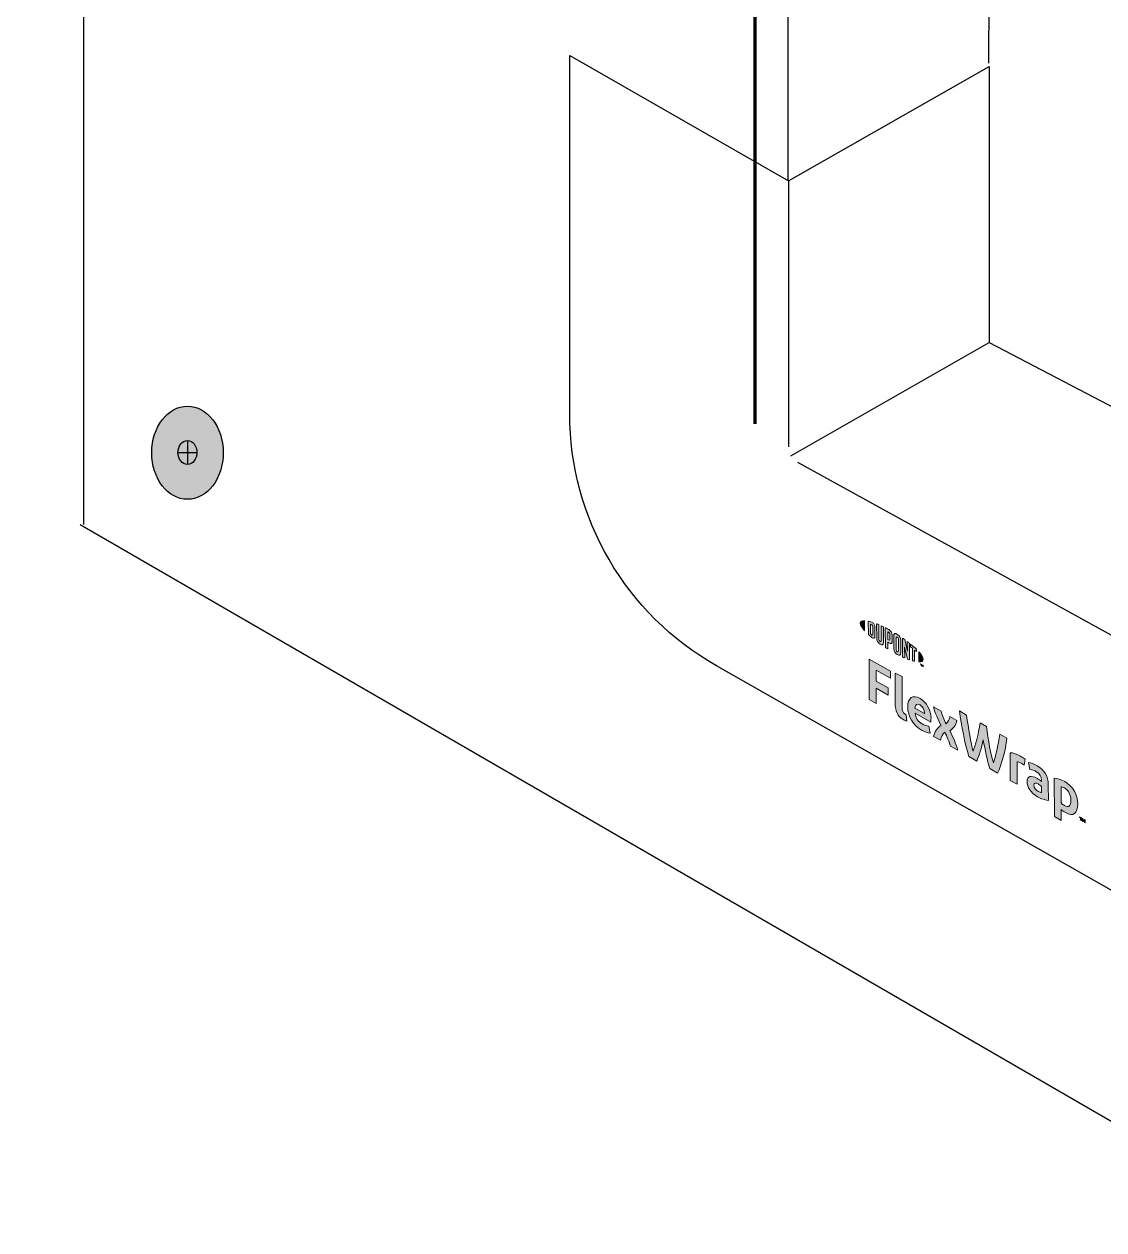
# Model space of a CAD drawing. Header units: inches. Extents: x -26 to 76, y -15 to 22.
# Drawn here: x 62.532 to 64.07, y -6.687 to -4.969 of the extents above; entities that cross this region are included whole.
import ezdxf

# ---------------------------------------------------------------- set-up
doc = ezdxf.new("R2010")
doc.units = ezdxf.units.IN
doc.header["$MEASUREMENT"] = 0
doc.layers.add('G-ANNO-TTLB', color=7, linetype='Continuous', lineweight=0)
doc.layers.add('TYVEK', color=7, linetype='Continuous', lineweight=0)

# ---------------------------------------------------------------- blocks, each defined once
blk = doc.blocks.new('Block_165')
at = {"layer": 'TYVEK', "color": 18, "lineweight": 25, "true_color": 0x000000}
for points in [[(62.6185, -5.0036)], [(63.9474, -5.7729)]]:
    blk.add_lwpolyline(points, dxfattribs=at)
blk = doc.blocks.new('Block_175')
at = {"layer": 'TYVEK', "true_color": 0x003b71, "transparency": 33554687}
h = blk.add_hatch(color=156, dxfattribs=at)
h.dxf.hatch_style = 2
edge = h.paths.add_edge_path()
edge.add_ellipse((62.7647, -5.58), major_axis=(0, 0.0664), ratio=0.766948, start_angle=0, end_angle=360)
at = {"layer": 'TYVEK', "color": 252, "lineweight": 25, "true_color": 0x838484}
for p, q in [((62.7647, -5.5625), (62.7647, -5.5968)), ((62.7512, -5.5796), (62.7782, -5.5796))]:
    blk.add_line(p, q, dxfattribs=at)
at = {"layer": 'TYVEK', "color": 18, "lineweight": 25, "true_color": 0x000000}
blk.add_ellipse((62.7647, -5.58), major_axis=(0, 0.0664), ratio=0.766948, dxfattribs=at)
at = {"layer": 'TYVEK', "color": 252, "lineweight": 25, "true_color": 0x838484}
blk.add_ellipse((62.7647, -5.5796), major_axis=(0, 0.0171), ratio=0.788846, dxfattribs=at)
blk = doc.blocks.new('Block_173')
at = {"layer": 'TYVEK'}
blk.add_blockref('Block_175', (0, 0), dxfattribs=at)
blk = doc.blocks.new('Block_181')
at = {"layer": 'TYVEK', "true_color": 0x000000, "transparency": 33554687}
h = blk.add_hatch(color=18, dxfattribs=at)
h.dxf.hatch_style = 2
edge = h.paths.add_edge_path()
edge.add_spline(control_points=[(63.7357, -5.9315), (63.7357, -5.9315), (63.7356, -5.874), (63.7356, -5.874), (63.7356, -5.874), (63.766, -5.8914), (63.766, -5.8914), (63.766, -5.8914), (63.766, -5.9014), (63.766, -5.9014), (63.766, -5.9014), (63.7458, -5.8899), (63.7458, -5.8899), (63.7458, -5.8899), (63.7459, -5.9055), (63.7459, -5.9055), (63.7459, -5.9055), (63.7628, -5.9152), (63.7628, -5.9152), (63.7628, -5.9152), (63.7628, -5.9252), (63.7628, -5.9252), (63.7628, -5.9252), (63.7459, -5.9155), (63.7459, -5.9155), (63.7459, -5.9155), (63.7459, -5.9374), (63.7459, -5.9374), (63.7459, -5.9374), (63.7357, -5.9315), (63.7357, -5.9315)], knot_values=[0, 0, 0, 0, 1, 1, 1, 2, 2, 2, 3, 3, 3, 4, 4, 4, 5, 5, 5, 6, 6, 6, 7, 7, 7, 8, 8, 8, 9, 9, 9, 10, 10, 10, 10], degree=3, periodic=0)
h = blk.add_hatch(color=18, dxfattribs=at)
h.dxf.hatch_style = 2
edge = h.paths.add_edge_path()
edge.add_spline(control_points=[(63.7826, -5.9432), (63.7826, -5.9477), (63.7836, -5.9506), (63.7865, -5.9522), (63.7872, -5.9527), (63.7879, -5.953), (63.7885, -5.9532), (63.7885, -5.9532), (63.7893, -5.9625), (63.7893, -5.9625), (63.7879, -5.9621), (63.7857, -5.9612), (63.7843, -5.9603), (63.7761, -5.9556), (63.7728, -5.9476), (63.7728, -5.9377), (63.7728, -5.9377), (63.7727, -5.8939), (63.7727, -5.8939), (63.7727, -5.8939), (63.7825, -5.8989), (63.7825, -5.8989), (63.7825, -5.8989), (63.7826, -5.9432), (63.7826, -5.9432)], knot_values=[0, 0, 0, 0, 1, 1, 1, 2, 2, 2, 3, 3, 3, 4, 4, 4, 5, 5, 5, 6, 6, 6, 7, 7, 7, 8, 8, 8, 8], degree=3, periodic=0)
h = blk.add_hatch(color=18, dxfattribs=at)
h.dxf.hatch_style = 2
edge = h.paths.add_edge_path()
edge.add_spline(control_points=[(63.8008, -5.9439), (63.8008, -5.9439), (63.8143, -5.9517), (63.8143, -5.9517), (63.8143, -5.9517), (63.8143, -5.9507), (63.8143, -5.9507), (63.8143, -5.9461), (63.8122, -5.9415), (63.8083, -5.9393), (63.8041, -5.9369), (63.8014, -5.9387), (63.8008, -5.9439)], knot_values=[0, 0, 0, 0, 1, 1, 1, 2, 2, 2, 3, 3, 3, 4, 4, 4, 4], degree=3, periodic=0)
edge = h.paths.add_edge_path()
edge.add_spline(control_points=[(63.8225, -5.9795), (63.8193, -5.9793), (63.8147, -5.9778), (63.81, -5.9751), (63.7985, -5.9685), (63.7907, -5.9556), (63.7906, -5.942), (63.7906, -5.9289), (63.7978, -5.9242), (63.8082, -5.9302), (63.8176, -5.9356), (63.8237, -5.9467), (63.8238, -5.9577), (63.8238, -5.9602), (63.8236, -5.9623), (63.8235, -5.9638), (63.8235, -5.9638), (63.801, -5.9509), (63.801, -5.9509), (63.8019, -5.958), (63.8053, -5.9629), (63.811, -5.9662), (63.8145, -5.9682), (63.8178, -5.9692), (63.8209, -5.9695), (63.8209, -5.9695), (63.8225, -5.9795), (63.8225, -5.9795)], knot_values=[0, 0, 0, 0, 1, 1, 1, 2, 2, 2, 3, 3, 3, 4, 4, 4, 5, 5, 5, 6, 6, 6, 7, 7, 7, 8, 8, 8, 9, 9, 9, 9], degree=3, periodic=0)
h = blk.add_hatch(color=18, dxfattribs=at)
h.dxf.hatch_style = 2
edge = h.paths.add_edge_path()
edge.add_spline(control_points=[(63.8383, -5.9684), (63.8335, -5.9596), (63.8297, -5.9517), (63.8275, -5.9422), (63.8275, -5.9422), (63.8381, -5.9483), (63.8381, -5.9483), (63.839, -5.9526), (63.8422, -5.96), (63.8453, -5.9664), (63.848, -5.9634), (63.8502, -5.9599), (63.8507, -5.9556), (63.8507, -5.9556), (63.8607, -5.9613), (63.8607, -5.9613), (63.8589, -5.9688), (63.8557, -5.973), (63.8504, -5.9762), (63.8556, -5.9858), (63.8591, -5.9936), (63.862, -6.004), (63.862, -6.004), (63.8514, -5.9979), (63.8514, -5.9979), (63.8499, -5.9924), (63.8463, -5.9842), (63.8433, -5.978), (63.8406, -5.981), (63.838, -5.9844), (63.8371, -5.9897), (63.8371, -5.9897), (63.8275, -5.9842), (63.8275, -5.9842), (63.8293, -5.9767), (63.8326, -5.972), (63.8383, -5.9684)], knot_values=[0, 0, 0, 0, 1, 1, 1, 2, 2, 2, 3, 3, 3, 4, 4, 4, 5, 5, 5, 6, 6, 6, 7, 7, 7, 8, 8, 8, 9, 9, 9, 10, 10, 10, 11, 11, 11, 12, 12, 12, 12], degree=3, periodic=0)
h = blk.add_hatch(color=18, dxfattribs=at)
h.dxf.hatch_style = 2
edge = h.paths.add_edge_path()
edge.add_spline(control_points=[(63.9216, -5.9808), (63.9216, -5.9808), (63.932, -5.9868), (63.932, -5.9868), (63.9294, -6.0044), (63.9247, -6.0243), (63.9187, -6.0365), (63.9187, -6.0365), (63.9075, -6.0301), (63.9075, -6.0301), (63.904, -6.0179), (63.9009, -6.004), (63.8982, -5.989), (63.8955, -6.0009), (63.8925, -6.0112), (63.8889, -6.0194), (63.8889, -6.0194), (63.8777, -6.013), (63.8777, -6.013), (63.872, -5.994), (63.8669, -5.9685), (63.8642, -5.9478), (63.8642, -5.9478), (63.8745, -5.9538), (63.8745, -5.9538), (63.8768, -5.9724), (63.8808, -5.9941), (63.8838, -6.0054), (63.8868, -5.9976), (63.8915, -5.9814), (63.8936, -5.9647), (63.8936, -5.9647), (63.9027, -5.9699), (63.9027, -5.9699), (63.9049, -5.9891), (63.9095, -6.0106), (63.9127, -6.022), (63.9155, -6.014), (63.9195, -5.9969), (63.9216, -5.9808)], knot_values=[0, 0, 0, 0, 1, 1, 1, 2, 2, 2, 3, 3, 3, 4, 4, 4, 5, 5, 5, 6, 6, 6, 7, 7, 7, 8, 8, 8, 9, 9, 9, 10, 10, 10, 11, 11, 11, 12, 12, 12, 13, 13, 13, 13], degree=3, periodic=0)
h = blk.add_hatch(color=18, dxfattribs=at)
h.dxf.hatch_style = 2
edge = h.paths.add_edge_path()
edge.add_spline(control_points=[(63.9514, -6.0124), (63.954, -6.0139), (63.9564, -6.0156), (63.9578, -6.0168), (63.9578, -6.0168), (63.9564, -6.0253), (63.9564, -6.0253), (63.9552, -6.0241), (63.9537, -6.0231), (63.9522, -6.0222), (63.9496, -6.0207), (63.9478, -6.0203), (63.9463, -6.0202), (63.9463, -6.0202), (63.9464, -6.0524), (63.9464, -6.0524), (63.9464, -6.0524), (63.9365, -6.0468), (63.9365, -6.0468), (63.9365, -6.0468), (63.9364, -6.0074), (63.9364, -6.0074), (63.9403, -6.0074), (63.9463, -6.0094), (63.9514, -6.0124)], knot_values=[0, 0, 0, 0, 1, 1, 1, 2, 2, 2, 3, 3, 3, 4, 4, 4, 5, 5, 5, 6, 6, 6, 7, 7, 7, 8, 8, 8, 8], degree=3, periodic=0)
h = blk.add_hatch(color=18, dxfattribs=at)
h.dxf.hatch_style = 2
edge = h.paths.add_edge_path()
edge.add_spline(control_points=[(63.9813, -6.0642), (63.9813, -6.0642), (63.9813, -6.0554), (63.9813, -6.0554), (63.9797, -6.0541), (63.978, -6.0528), (63.9762, -6.0519), (63.973, -6.05), (63.9704, -6.05), (63.9704, -6.0538), (63.9704, -6.0573), (63.9726, -6.0603), (63.9763, -6.0625), (63.9785, -6.0637), (63.9803, -6.0643), (63.9813, -6.0642)], knot_values=[0, 0, 0, 0, 1, 1, 1, 2, 2, 2, 3, 3, 3, 4, 4, 4, 5, 5, 5, 5], degree=3, periodic=0)
edge = h.paths.add_edge_path()
edge.add_spline(control_points=[(63.9754, -6.0701), (63.9656, -6.0645), (63.9607, -6.0561), (63.9607, -6.0487), (63.9606, -6.0406), (63.9664, -6.0391), (63.9749, -6.044), (63.9769, -6.0451), (63.9795, -6.0469), (63.9813, -6.0483), (63.9813, -6.0483), (63.9813, -6.0463), (63.9813, -6.0463), (63.9813, -6.0413), (63.9788, -6.0375), (63.974, -6.0347), (63.9709, -6.0329), (63.9675, -6.0316), (63.9646, -6.0313), (63.9646, -6.0313), (63.9628, -6.0214), (63.9628, -6.0214), (63.9659, -6.0217), (63.9708, -6.0235), (63.9751, -6.026), (63.9856, -6.032), (63.9908, -6.0414), (63.9908, -6.0525), (63.9908, -6.0525), (63.9909, -6.0754), (63.9909, -6.0754), (63.988, -6.0754), (63.9825, -6.0741), (63.9754, -6.0701)], knot_values=[0, 0, 0, 0, 1, 1, 1, 2, 2, 2, 3, 3, 3, 4, 4, 4, 5, 5, 5, 6, 6, 6, 7, 7, 7, 8, 8, 8, 9, 9, 9, 10, 10, 10, 11, 11, 11, 11], degree=3, periodic=0)
h = blk.add_hatch(color=18, dxfattribs=at)
h.dxf.hatch_style = 2
edge = h.paths.add_edge_path()
edge.add_spline(control_points=[(64.0138, -6.0827), (64.02, -6.0863), (64.0229, -6.0836), (64.0229, -6.0751), (64.0229, -6.0677), (64.0202, -6.0612), (64.0137, -6.0575), (64.0119, -6.0565), (64.0106, -6.0562), (64.0091, -6.056), (64.0091, -6.056), (64.0092, -6.079), (64.0092, -6.079), (64.0105, -6.0804), (64.0117, -6.0816), (64.0138, -6.0827)], knot_values=[0, 0, 0, 0, 1, 1, 1, 2, 2, 2, 3, 3, 3, 4, 4, 4, 5, 5, 5, 5], degree=3, periodic=0)
edge = h.paths.add_edge_path()
edge.add_spline(control_points=[(64.0152, -6.0928), (64.0127, -6.0913), (64.011, -6.09), (64.0092, -6.0883), (64.0092, -6.0883), (64.0092, -6.1039), (64.0092, -6.1039), (64.0092, -6.1039), (63.9995, -6.0983), (63.9995, -6.0983), (63.9995, -6.0983), (63.9994, -6.0435), (63.9994, -6.0435), (64.0034, -6.0437), (64.0091, -6.0455), (64.0142, -6.0484), (64.0259, -6.0551), (64.0329, -6.0674), (64.0329, -6.0805), (64.0329, -6.094), (64.0263, -6.0991), (64.0152, -6.0928)], knot_values=[0, 0, 0, 0, 1, 1, 1, 2, 2, 2, 3, 3, 3, 4, 4, 4, 5, 5, 5, 6, 6, 6, 7, 7, 7, 7], degree=3, periodic=0)
h = blk.add_hatch(color=18, dxfattribs=at)
h.dxf.hatch_style = 2
edge = h.paths.add_edge_path()
edge.add_spline(control_points=[(64.0399, -6.1012), (64.0403, -6.1024), (64.0407, -6.1033), (64.0411, -6.1043), (64.0415, -6.1038), (64.0418, -6.1032), (64.0421, -6.1024), (64.0421, -6.1024), (64.0432, -6.103), (64.0432, -6.103), (64.0432, -6.103), (64.0432, -6.1073), (64.0432, -6.1073), (64.0432, -6.1073), (64.0423, -6.1067), (64.0423, -6.1067), (64.0423, -6.1067), (64.0423, -6.1048), (64.0423, -6.1048), (64.0423, -6.1048), (64.0423, -6.1042), (64.0423, -6.1042), (64.042, -6.1046), (64.0417, -6.1051), (64.0414, -6.1055), (64.0414, -6.1055), (64.0407, -6.1051), (64.0407, -6.1051), (64.0404, -6.1044), (64.0401, -6.1035), (64.0398, -6.1026), (64.0398, -6.1026), (64.0398, -6.1034), (64.0398, -6.1034), (64.0398, -6.1034), (64.0398, -6.1053), (64.0398, -6.1053), (64.0398, -6.1053), (64.0389, -6.1048), (64.0389, -6.1048), (64.0389, -6.1048), (64.0389, -6.1006), (64.0389, -6.1006), (64.0389, -6.1006), (64.0399, -6.1012), (64.0399, -6.1012)], knot_values=[0, 0, 0, 0, 1, 1, 1, 2, 2, 2, 3, 3, 3, 4, 4, 4, 5, 5, 5, 6, 6, 6, 7, 7, 7, 8, 8, 8, 9, 9, 9, 10, 10, 10, 11, 11, 11, 12, 12, 12, 13, 13, 13, 14, 14, 14, 15, 15, 15, 15], degree=3, periodic=0)
edge = h.paths.add_edge_path()
edge.add_spline(control_points=[(64.0365, -6.1001), (64.0365, -6.1001), (64.0355, -6.0996), (64.0355, -6.0996), (64.0355, -6.0996), (64.0355, -6.0986), (64.0355, -6.0986), (64.0355, -6.0986), (64.0385, -6.1003), (64.0385, -6.1003), (64.0385, -6.1003), (64.0385, -6.1013), (64.0385, -6.1013), (64.0385, -6.1013), (64.0375, -6.1007), (64.0375, -6.1007), (64.0375, -6.1007), (64.0375, -6.104), (64.0375, -6.104), (64.0375, -6.104), (64.0365, -6.1034), (64.0365, -6.1034), (64.0365, -6.1034), (64.0365, -6.1001), (64.0365, -6.1001)], knot_values=[0, 0, 0, 0, 1, 1, 1, 2, 2, 2, 3, 3, 3, 4, 4, 4, 5, 5, 5, 6, 6, 6, 7, 7, 7, 8, 8, 8, 8], degree=3, periodic=0)
at = {"layer": 'TYVEK'}
for points, knots in [([(63.7357, -5.9315), (63.7357, -5.9315), (63.7356, -5.874), (63.7356, -5.874), (63.7356, -5.874), (63.766, -5.8914), (63.766, -5.8914), (63.766, -5.8914), (63.766, -5.9014), (63.766, -5.9014), (63.766, -5.9014), (63.7458, -5.8899), (63.7458, -5.8899), (63.7458, -5.8899), (63.7459, -5.9055), (63.7459, -5.9055), (63.7459, -5.9055), (63.7628, -5.9152), (63.7628, -5.9152), (63.7628, -5.9152), (63.7628, -5.9252), (63.7628, -5.9252), (63.7628, -5.9252), (63.7459, -5.9155), (63.7459, -5.9155), (63.7459, -5.9155), (63.7459, -5.9374), (63.7459, -5.9374), (63.7459, -5.9374), (63.7357, -5.9315), (63.7357, -5.9315)], [0, 0, 0, 0, 1, 1, 1, 2, 2, 2, 3, 3, 3, 4, 4, 4, 5, 5, 5, 6, 6, 6, 7, 7, 7, 8, 8, 8, 9, 9, 9, 10, 10, 10, 10]), ([(63.7826, -5.9432), (63.7826, -5.9477), (63.7836, -5.9506), (63.7865, -5.9522), (63.7872, -5.9527), (63.7879, -5.953), (63.7885, -5.9532), (63.7885, -5.9532), (63.7893, -5.9625), (63.7893, -5.9625), (63.7879, -5.9621), (63.7857, -5.9612), (63.7843, -5.9603), (63.7761, -5.9556), (63.7728, -5.9476), (63.7728, -5.9377), (63.7728, -5.9377), (63.7727, -5.8939), (63.7727, -5.8939), (63.7727, -5.8939), (63.7825, -5.8989), (63.7825, -5.8989), (63.7825, -5.8989), (63.7826, -5.9432), (63.7826, -5.9432)], [0, 0, 0, 0, 1, 1, 1, 2, 2, 2, 3, 3, 3, 4, 4, 4, 5, 5, 5, 6, 6, 6, 7, 7, 7, 8, 8, 8, 8]), ([(63.8225, -5.9795), (63.8193, -5.9793), (63.8147, -5.9778), (63.81, -5.9751), (63.7985, -5.9685), (63.7907, -5.9556), (63.7906, -5.942), (63.7906, -5.9289), (63.7978, -5.9242), (63.8082, -5.9302), (63.8176, -5.9356), (63.8237, -5.9467), (63.8238, -5.9577), (63.8238, -5.9602), (63.8236, -5.9623), (63.8235, -5.9638), (63.8235, -5.9638), (63.801, -5.9509), (63.801, -5.9509), (63.8019, -5.958), (63.8053, -5.9629), (63.811, -5.9662), (63.8145, -5.9682), (63.8178, -5.9692), (63.8209, -5.9695), (63.8209, -5.9695), (63.8225, -5.9795), (63.8225, -5.9795)], [0, 0, 0, 0, 1, 1, 1, 2, 2, 2, 3, 3, 3, 4, 4, 4, 5, 5, 5, 6, 6, 6, 7, 7, 7, 8, 8, 8, 9, 9, 9, 9]), ([(63.8008, -5.9439), (63.8008, -5.9439), (63.8143, -5.9517), (63.8143, -5.9517), (63.8143, -5.9517), (63.8143, -5.9507), (63.8143, -5.9507), (63.8143, -5.9461), (63.8122, -5.9415), (63.8083, -5.9393), (63.8041, -5.9369), (63.8014, -5.9387), (63.8008, -5.9439)], [0, 0, 0, 0, 1, 1, 1, 2, 2, 2, 3, 3, 3, 4, 4, 4, 4]), ([(63.8383, -5.9684), (63.8335, -5.9596), (63.8297, -5.9517), (63.8275, -5.9422), (63.8275, -5.9422), (63.8381, -5.9483), (63.8381, -5.9483), (63.839, -5.9526), (63.8422, -5.96), (63.8453, -5.9664), (63.848, -5.9634), (63.8502, -5.9599), (63.8507, -5.9556), (63.8507, -5.9556), (63.8607, -5.9613), (63.8607, -5.9613), (63.8589, -5.9688), (63.8557, -5.973), (63.8504, -5.9762), (63.8556, -5.9858), (63.8591, -5.9936), (63.862, -6.004), (63.862, -6.004), (63.8514, -5.9979), (63.8514, -5.9979), (63.8499, -5.9924), (63.8463, -5.9842), (63.8433, -5.978), (63.8406, -5.981), (63.838, -5.9844), (63.8371, -5.9897), (63.8371, -5.9897), (63.8275, -5.9842), (63.8275, -5.9842), (63.8293, -5.9767), (63.8326, -5.972), (63.8383, -5.9684)], [0, 0, 0, 0, 1, 1, 1, 2, 2, 2, 3, 3, 3, 4, 4, 4, 5, 5, 5, 6, 6, 6, 7, 7, 7, 8, 8, 8, 9, 9, 9, 10, 10, 10, 11, 11, 11, 12, 12, 12, 12]), ([(63.9216, -5.9808), (63.9216, -5.9808), (63.932, -5.9868), (63.932, -5.9868), (63.9294, -6.0044), (63.9247, -6.0243), (63.9187, -6.0365), (63.9187, -6.0365), (63.9075, -6.0301), (63.9075, -6.0301), (63.904, -6.0179), (63.9009, -6.004), (63.8982, -5.989), (63.8955, -6.0009), (63.8925, -6.0112), (63.8889, -6.0194), (63.8889, -6.0194), (63.8777, -6.013), (63.8777, -6.013), (63.872, -5.994), (63.8669, -5.9685), (63.8642, -5.9478), (63.8642, -5.9478), (63.8745, -5.9538), (63.8745, -5.9538), (63.8768, -5.9724), (63.8808, -5.9941), (63.8838, -6.0054), (63.8868, -5.9976), (63.8915, -5.9814), (63.8936, -5.9647), (63.8936, -5.9647), (63.9027, -5.9699), (63.9027, -5.9699), (63.9049, -5.9891), (63.9095, -6.0106), (63.9127, -6.022), (63.9155, -6.014), (63.9195, -5.9969), (63.9216, -5.9808)], [0, 0, 0, 0, 1, 1, 1, 2, 2, 2, 3, 3, 3, 4, 4, 4, 5, 5, 5, 6, 6, 6, 7, 7, 7, 8, 8, 8, 9, 9, 9, 10, 10, 10, 11, 11, 11, 12, 12, 12, 13, 13, 13, 13]), ([(63.9514, -6.0124), (63.954, -6.0139), (63.9564, -6.0156), (63.9578, -6.0168), (63.9578, -6.0168), (63.9564, -6.0253), (63.9564, -6.0253), (63.9552, -6.0241), (63.9537, -6.0231), (63.9522, -6.0222), (63.9496, -6.0207), (63.9478, -6.0203), (63.9463, -6.0202), (63.9463, -6.0202), (63.9464, -6.0524), (63.9464, -6.0524), (63.9464, -6.0524), (63.9365, -6.0468), (63.9365, -6.0468), (63.9365, -6.0468), (63.9364, -6.0074), (63.9364, -6.0074), (63.9403, -6.0074), (63.9463, -6.0094), (63.9514, -6.0124)], [0, 0, 0, 0, 1, 1, 1, 2, 2, 2, 3, 3, 3, 4, 4, 4, 5, 5, 5, 6, 6, 6, 7, 7, 7, 8, 8, 8, 8]), ([(63.9754, -6.0701), (63.9656, -6.0645), (63.9607, -6.0561), (63.9607, -6.0487), (63.9606, -6.0406), (63.9664, -6.0391), (63.9749, -6.044), (63.9769, -6.0451), (63.9795, -6.0469), (63.9813, -6.0483), (63.9813, -6.0483), (63.9813, -6.0463), (63.9813, -6.0463), (63.9813, -6.0413), (63.9788, -6.0375), (63.974, -6.0347), (63.9709, -6.0329), (63.9675, -6.0316), (63.9646, -6.0313), (63.9646, -6.0313), (63.9628, -6.0214), (63.9628, -6.0214), (63.9659, -6.0217), (63.9708, -6.0235), (63.9751, -6.026), (63.9856, -6.032), (63.9908, -6.0414), (63.9908, -6.0525), (63.9908, -6.0525), (63.9909, -6.0754), (63.9909, -6.0754), (63.988, -6.0754), (63.9825, -6.0741), (63.9754, -6.0701)], [0, 0, 0, 0, 1, 1, 1, 2, 2, 2, 3, 3, 3, 4, 4, 4, 5, 5, 5, 6, 6, 6, 7, 7, 7, 8, 8, 8, 9, 9, 9, 10, 10, 10, 11, 11, 11, 11]), ([(64.0152, -6.0928), (64.0127, -6.0913), (64.011, -6.09), (64.0092, -6.0883), (64.0092, -6.0883), (64.0092, -6.1039), (64.0092, -6.1039), (64.0092, -6.1039), (63.9995, -6.0983), (63.9995, -6.0983), (63.9995, -6.0983), (63.9994, -6.0435), (63.9994, -6.0435), (64.0034, -6.0437), (64.0091, -6.0455), (64.0142, -6.0484), (64.0259, -6.0551), (64.0329, -6.0674), (64.0329, -6.0805), (64.0329, -6.094), (64.0263, -6.0991), (64.0152, -6.0928)], [0, 0, 0, 0, 1, 1, 1, 2, 2, 2, 3, 3, 3, 4, 4, 4, 5, 5, 5, 6, 6, 6, 7, 7, 7, 7]), ([(63.9813, -6.0642), (63.9813, -6.0642), (63.9813, -6.0554), (63.9813, -6.0554), (63.9797, -6.0541), (63.978, -6.0528), (63.9762, -6.0519), (63.973, -6.05), (63.9704, -6.05), (63.9704, -6.0538), (63.9704, -6.0573), (63.9726, -6.0603), (63.9763, -6.0625), (63.9785, -6.0637), (63.9803, -6.0643), (63.9813, -6.0642)], [0, 0, 0, 0, 1, 1, 1, 2, 2, 2, 3, 3, 3, 4, 4, 4, 5, 5, 5, 5]), ([(64.0138, -6.0827), (64.02, -6.0863), (64.0229, -6.0836), (64.0229, -6.0751), (64.0229, -6.0677), (64.0202, -6.0612), (64.0137, -6.0575), (64.0119, -6.0565), (64.0106, -6.0562), (64.0091, -6.056), (64.0091, -6.056), (64.0092, -6.079), (64.0092, -6.079), (64.0105, -6.0804), (64.0117, -6.0816), (64.0138, -6.0827)], [0, 0, 0, 0, 1, 1, 1, 2, 2, 2, 3, 3, 3, 4, 4, 4, 5, 5, 5, 5]), ([(64.0365, -6.1001), (64.0365, -6.1001), (64.0355, -6.0996), (64.0355, -6.0996), (64.0355, -6.0996), (64.0355, -6.0986), (64.0355, -6.0986), (64.0355, -6.0986), (64.0385, -6.1003), (64.0385, -6.1003), (64.0385, -6.1003), (64.0385, -6.1013), (64.0385, -6.1013), (64.0385, -6.1013), (64.0375, -6.1007), (64.0375, -6.1007), (64.0375, -6.1007), (64.0375, -6.104), (64.0375, -6.104), (64.0375, -6.104), (64.0365, -6.1034), (64.0365, -6.1034), (64.0365, -6.1034), (64.0365, -6.1001), (64.0365, -6.1001)], [0, 0, 0, 0, 1, 1, 1, 2, 2, 2, 3, 3, 3, 4, 4, 4, 5, 5, 5, 6, 6, 6, 7, 7, 7, 8, 8, 8, 8]), ([(64.0399, -6.1012), (64.0403, -6.1024), (64.0407, -6.1033), (64.0411, -6.1043), (64.0415, -6.1038), (64.0418, -6.1032), (64.0421, -6.1024), (64.0421, -6.1024), (64.0432, -6.103), (64.0432, -6.103), (64.0432, -6.103), (64.0432, -6.1073), (64.0432, -6.1073), (64.0432, -6.1073), (64.0423, -6.1067), (64.0423, -6.1067), (64.0423, -6.1067), (64.0423, -6.1048), (64.0423, -6.1048), (64.0423, -6.1048), (64.0423, -6.1042), (64.0423, -6.1042), (64.042, -6.1046), (64.0417, -6.1051), (64.0414, -6.1055), (64.0414, -6.1055), (64.0407, -6.1051), (64.0407, -6.1051), (64.0404, -6.1044), (64.0401, -6.1035), (64.0398, -6.1026), (64.0398, -6.1026), (64.0398, -6.1034), (64.0398, -6.1034), (64.0398, -6.1034), (64.0398, -6.1053), (64.0398, -6.1053), (64.0398, -6.1053), (64.0389, -6.1048), (64.0389, -6.1048), (64.0389, -6.1048), (64.0389, -6.1006), (64.0389, -6.1006), (64.0389, -6.1006), (64.0399, -6.1012), (64.0399, -6.1012)], [0, 0, 0, 0, 1, 1, 1, 2, 2, 2, 3, 3, 3, 4, 4, 4, 5, 5, 5, 6, 6, 6, 7, 7, 7, 8, 8, 8, 9, 9, 9, 10, 10, 10, 11, 11, 11, 12, 12, 12, 13, 13, 13, 14, 14, 14, 15, 15, 15, 15])]:
    blk.add_open_spline(points, degree=3, knots=knots, dxfattribs=at)
blk = doc.blocks.new('Block_182')
at = {"layer": 'TYVEK', "true_color": 0x000000, "transparency": 33554687}
h = blk.add_hatch(color=18, dxfattribs=at)
h.dxf.hatch_style = 2
edge = h.paths.add_edge_path()
edge.add_spline(control_points=[(63.7231, -5.8229), (63.7231, -5.8255), (63.7253, -5.8293), (63.7292, -5.8337), (63.7292, -5.8337), (63.7292, -5.8192), (63.7292, -5.8192), (63.7253, -5.8191), (63.7231, -5.8203), (63.7231, -5.8229)], knot_values=[0, 0, 0, 0, 1, 1, 1, 2, 2, 2, 3, 3, 3, 3], degree=3, periodic=0)
h = blk.add_hatch(color=18, dxfattribs=at)
h.dxf.hatch_style = 2
edge = h.paths.add_edge_path()
edge.add_spline(control_points=[(63.7409, -5.839), (63.7409, -5.8401), (63.7403, -5.8402), (63.7396, -5.8398), (63.7391, -5.8395), (63.7382, -5.8387), (63.7376, -5.8381), (63.7376, -5.8381), (63.7375, -5.8243), (63.7375, -5.8243), (63.7382, -5.8245), (63.739, -5.8248), (63.7396, -5.8251), (63.7403, -5.8255), (63.7408, -5.8262), (63.7408, -5.8273), (63.7408, -5.8273), (63.7409, -5.839), (63.7409, -5.839)], knot_values=[0, 0, 0, 0, 1, 1, 1, 2, 2, 2, 3, 3, 3, 4, 4, 4, 5, 5, 5, 6, 6, 6, 6], degree=3, periodic=0)
edge = h.paths.add_edge_path()
edge.add_spline(control_points=[(63.74, -5.8217), (63.7389, -5.8211), (63.7374, -5.8206), (63.7345, -5.82), (63.7345, -5.82), (63.7346, -5.8391), (63.7346, -5.8391), (63.7371, -5.8414), (63.739, -5.843), (63.7401, -5.8436), (63.7426, -5.8451), (63.744, -5.8441), (63.744, -5.8413), (63.744, -5.8413), (63.7439, -5.8286), (63.7439, -5.8286), (63.7439, -5.8257), (63.7425, -5.8232), (63.74, -5.8217)], knot_values=[0, 0, 0, 0, 1, 1, 1, 2, 2, 2, 3, 3, 3, 4, 4, 4, 5, 5, 5, 6, 6, 6, 6], degree=3, periodic=0)
h = blk.add_hatch(color=18, dxfattribs=at)
h.dxf.hatch_style = 2
edge = h.paths.add_edge_path()
edge.add_spline(control_points=[(63.7527, -5.848), (63.7527, -5.8491), (63.7524, -5.8497), (63.7512, -5.8488), (63.75, -5.848), (63.7497, -5.8472), (63.7497, -5.8459), (63.7497, -5.8459), (63.7496, -5.8251), (63.7496, -5.8251), (63.7488, -5.8247), (63.7471, -5.824), (63.7463, -5.8237), (63.7463, -5.8237), (63.7464, -5.8447), (63.7464, -5.8447), (63.7464, -5.8481), (63.7478, -5.8502), (63.7512, -5.8526), (63.7542, -5.8548), (63.7561, -5.8541), (63.7561, -5.8503), (63.7561, -5.8503), (63.756, -5.8281), (63.756, -5.8281), (63.7554, -5.8277), (63.7533, -5.8267), (63.7526, -5.8264), (63.7526, -5.8264), (63.7527, -5.848), (63.7527, -5.848)], knot_values=[0, 0, 0, 0, 1, 1, 1, 2, 2, 2, 3, 3, 3, 4, 4, 4, 5, 5, 5, 6, 6, 6, 7, 7, 7, 8, 8, 8, 9, 9, 9, 10, 10, 10, 10], degree=3, periodic=0)
h = blk.add_hatch(color=18, dxfattribs=at)
h.dxf.hatch_style = 2
edge = h.paths.add_edge_path()
edge.add_spline(control_points=[(63.7651, -5.846), (63.7651, -5.8472), (63.7647, -5.8476), (63.7634, -5.8468), (63.7634, -5.8468), (63.7622, -5.8462), (63.7622, -5.8462), (63.7622, -5.8462), (63.7621, -5.8351), (63.7621, -5.8351), (63.7627, -5.8354), (63.763, -5.8355), (63.7633, -5.8357), (63.7648, -5.8366), (63.7651, -5.8374), (63.7651, -5.8386), (63.7651, -5.8386), (63.7651, -5.846), (63.7651, -5.846)], knot_values=[0, 0, 0, 0, 1, 1, 1, 2, 2, 2, 3, 3, 3, 4, 4, 4, 5, 5, 5, 6, 6, 6, 6], degree=3, periodic=0)
edge = h.paths.add_edge_path()
edge.add_spline(control_points=[(63.7635, -5.8319), (63.7629, -5.8316), (63.7607, -5.8304), (63.7587, -5.8294), (63.7587, -5.8294), (63.7588, -5.8574), (63.7588, -5.8574), (63.7595, -5.8579), (63.7612, -5.859), (63.7622, -5.8596), (63.7622, -5.8596), (63.7622, -5.8501), (63.7622, -5.8501), (63.7622, -5.8501), (63.7635, -5.8508), (63.7635, -5.8508), (63.7671, -5.8529), (63.7686, -5.8519), (63.7686, -5.8483), (63.7686, -5.8483), (63.7685, -5.84), (63.7685, -5.84), (63.7685, -5.8366), (63.7669, -5.8339), (63.7635, -5.8319)], knot_values=[0, 0, 0, 0, 1, 1, 1, 2, 2, 2, 3, 3, 3, 4, 4, 4, 5, 5, 5, 6, 6, 6, 7, 7, 7, 8, 8, 8, 8], degree=3, periodic=0)
h = blk.add_hatch(color=18, dxfattribs=at)
h.dxf.hatch_style = 2
edge = h.paths.add_edge_path()
edge.add_spline(control_points=[(63.7773, -5.8628), (63.7773, -5.8639), (63.777, -5.8643), (63.7758, -5.8637), (63.7746, -5.863), (63.7742, -5.8622), (63.7742, -5.861), (63.7742, -5.861), (63.7742, -5.8436), (63.7742, -5.8436), (63.7742, -5.8424), (63.7745, -5.842), (63.7758, -5.8427), (63.777, -5.8435), (63.7773, -5.8442), (63.7773, -5.8453), (63.7773, -5.8453), (63.7773, -5.8628), (63.7773, -5.8628)], knot_values=[0, 0, 0, 0, 1, 1, 1, 2, 2, 2, 3, 3, 3, 4, 4, 4, 5, 5, 5, 6, 6, 6, 6], degree=3, periodic=0)
edge = h.paths.add_edge_path()
edge.add_spline(control_points=[(63.7757, -5.8388), (63.7726, -5.8368), (63.7707, -5.8373), (63.7707, -5.841), (63.7707, -5.841), (63.7708, -5.8594), (63.7708, -5.8594), (63.7708, -5.8633), (63.7725, -5.8659), (63.7758, -5.8676), (63.7791, -5.8693), (63.7808, -5.8689), (63.7808, -5.8647), (63.7808, -5.8647), (63.7807, -5.8472), (63.7807, -5.8472), (63.7807, -5.8433), (63.7792, -5.841), (63.7757, -5.8388)], knot_values=[0, 0, 0, 0, 1, 1, 1, 2, 2, 2, 3, 3, 3, 4, 4, 4, 5, 5, 5, 6, 6, 6, 6], degree=3, periodic=0)
h = blk.add_hatch(color=18, dxfattribs=at)
h.dxf.hatch_style = 2
edge = h.paths.add_edge_path()
edge.add_spline(control_points=[(63.7902, -5.8627), (63.7902, -5.8627), (63.7864, -5.8463), (63.7864, -5.8463), (63.7854, -5.8455), (63.7841, -5.8447), (63.7832, -5.844), (63.7832, -5.844), (63.7832, -5.8709), (63.7832, -5.8709), (63.7839, -5.8712), (63.7856, -5.872), (63.7865, -5.8724), (63.7865, -5.8724), (63.7862, -5.8564), (63.7862, -5.8564), (63.7862, -5.8564), (63.7903, -5.8739), (63.7903, -5.8739), (63.7911, -5.8742), (63.7924, -5.8747), (63.7932, -5.875), (63.7932, -5.875), (63.7931, -5.8514), (63.7931, -5.8514), (63.7923, -5.8507), (63.7907, -5.8495), (63.79, -5.8489), (63.79, -5.8489), (63.7902, -5.8627), (63.7902, -5.8627)], knot_values=[0, 0, 0, 0, 1, 1, 1, 2, 2, 2, 3, 3, 3, 4, 4, 4, 5, 5, 5, 6, 6, 6, 7, 7, 7, 8, 8, 8, 9, 9, 9, 10, 10, 10, 10], degree=3, periodic=0)
h = blk.add_hatch(color=18, dxfattribs=at)
h.dxf.hatch_style = 2
edge = h.paths.add_edge_path()
edge.add_spline(control_points=[(63.7948, -5.8565), (63.7957, -5.8571), (63.7965, -5.8578), (63.7973, -5.8585), (63.7973, -5.8585), (63.7974, -5.8764), (63.7974, -5.8764), (63.7981, -5.8766), (63.7995, -5.877), (63.8004, -5.8772), (63.8004, -5.8772), (63.8004, -5.8611), (63.8004, -5.8611), (63.8013, -5.8618), (63.8021, -5.8626), (63.8029, -5.8633), (63.8029, -5.8633), (63.8029, -5.8598), (63.8029, -5.8598), (63.8004, -5.8575), (63.7979, -5.8552), (63.7948, -5.8527), (63.7948, -5.8527), (63.7948, -5.8565), (63.7948, -5.8565)], knot_values=[0, 0, 0, 0, 1, 1, 1, 2, 2, 2, 3, 3, 3, 4, 4, 4, 5, 5, 5, 6, 6, 6, 7, 7, 7, 8, 8, 8, 8], degree=3, periodic=0)
h = blk.add_hatch(color=18, dxfattribs=at)
h.dxf.hatch_style = 2
edge = h.paths.add_edge_path()
edge.add_spline(control_points=[(63.8127, -5.8743), (63.8127, -5.877), (63.8105, -5.8782), (63.8066, -5.8781), (63.8066, -5.8781), (63.8065, -5.8636), (63.8065, -5.8636), (63.8104, -5.868), (63.8127, -5.8717), (63.8127, -5.8743)], knot_values=[0, 0, 0, 0, 1, 1, 1, 2, 2, 2, 3, 3, 3, 3], degree=3, periodic=0)
h = blk.add_hatch(color=18, dxfattribs=at)
h.dxf.hatch_style = 2
edge = h.paths.add_edge_path()
edge.add_spline(control_points=[(63.8109, -5.882), (63.8109, -5.882), (63.8112, -5.8822), (63.8112, -5.8822), (63.8112, -5.8822), (63.8118, -5.8835), (63.8118, -5.8835), (63.8118, -5.8835), (63.8123, -5.8828), (63.8123, -5.8828), (63.8123, -5.8828), (63.8127, -5.883), (63.8127, -5.883), (63.8127, -5.883), (63.8127, -5.8851), (63.8127, -5.8851), (63.8127, -5.8851), (63.8124, -5.8849), (63.8124, -5.8849), (63.8124, -5.8849), (63.8124, -5.8834), (63.8124, -5.8834), (63.8124, -5.8834), (63.8118, -5.8841), (63.8118, -5.8841), (63.8118, -5.8841), (63.8118, -5.8841), (63.8118, -5.8841), (63.8118, -5.8841), (63.8112, -5.8828), (63.8112, -5.8828), (63.8112, -5.8828), (63.8112, -5.8843), (63.8112, -5.8843), (63.8112, -5.8843), (63.8109, -5.8841), (63.8109, -5.8841), (63.8109, -5.8841), (63.8109, -5.882), (63.8109, -5.882)], knot_values=[0, 0, 0, 0, 1, 1, 1, 2, 2, 2, 3, 3, 3, 4, 4, 4, 5, 5, 5, 6, 6, 6, 7, 7, 7, 8, 8, 8, 9, 9, 9, 10, 10, 10, 11, 11, 11, 12, 12, 12, 13, 13, 13, 13], degree=3, periodic=0)
edge = h.paths.add_edge_path()
edge.add_spline(control_points=[(63.8096, -5.8816), (63.8096, -5.8816), (63.809, -5.8813), (63.809, -5.8813), (63.809, -5.8813), (63.809, -5.8809), (63.809, -5.8809), (63.809, -5.8809), (63.8105, -5.8818), (63.8105, -5.8818), (63.8105, -5.8818), (63.8105, -5.8821), (63.8105, -5.8821), (63.8105, -5.8821), (63.8099, -5.8818), (63.8099, -5.8818), (63.8099, -5.8818), (63.8099, -5.8835), (63.8099, -5.8835), (63.8099, -5.8835), (63.8096, -5.8833), (63.8096, -5.8833), (63.8096, -5.8833), (63.8096, -5.8816), (63.8096, -5.8816)], knot_values=[0, 0, 0, 0, 1, 1, 1, 2, 2, 2, 3, 3, 3, 4, 4, 4, 5, 5, 5, 6, 6, 6, 7, 7, 7, 8, 8, 8, 8], degree=3, periodic=0)
at = {"layer": 'TYVEK'}
for points, knots in [([(63.7231, -5.8229), (63.7231, -5.8255), (63.7253, -5.8293), (63.7292, -5.8337), (63.7292, -5.8337), (63.7292, -5.8192), (63.7292, -5.8192), (63.7253, -5.8191), (63.7231, -5.8203), (63.7231, -5.8229)], [0, 0, 0, 0, 1, 1, 1, 2, 2, 2, 3, 3, 3, 3]), ([(63.74, -5.8217), (63.7389, -5.8211), (63.7374, -5.8206), (63.7345, -5.82), (63.7345, -5.82), (63.7346, -5.8391), (63.7346, -5.8391), (63.7371, -5.8414), (63.739, -5.843), (63.7401, -5.8436), (63.7426, -5.8451), (63.744, -5.8441), (63.744, -5.8413), (63.744, -5.8413), (63.7439, -5.8286), (63.7439, -5.8286), (63.7439, -5.8257), (63.7425, -5.8232), (63.74, -5.8217)], [0, 0, 0, 0, 1, 1, 1, 2, 2, 2, 3, 3, 3, 4, 4, 4, 5, 5, 5, 6, 6, 6, 6]), ([(63.7409, -5.839), (63.7409, -5.8401), (63.7403, -5.8402), (63.7396, -5.8398), (63.7391, -5.8395), (63.7382, -5.8387), (63.7376, -5.8381), (63.7376, -5.8381), (63.7375, -5.8243), (63.7375, -5.8243), (63.7382, -5.8245), (63.739, -5.8248), (63.7396, -5.8251), (63.7403, -5.8255), (63.7408, -5.8262), (63.7408, -5.8273), (63.7408, -5.8273), (63.7409, -5.839), (63.7409, -5.839)], [0, 0, 0, 0, 1, 1, 1, 2, 2, 2, 3, 3, 3, 4, 4, 4, 5, 5, 5, 6, 6, 6, 6]), ([(63.7527, -5.848), (63.7527, -5.8491), (63.7524, -5.8497), (63.7512, -5.8488), (63.75, -5.848), (63.7497, -5.8472), (63.7497, -5.8459), (63.7497, -5.8459), (63.7496, -5.8251), (63.7496, -5.8251), (63.7488, -5.8247), (63.7471, -5.824), (63.7463, -5.8237), (63.7463, -5.8237), (63.7464, -5.8447), (63.7464, -5.8447), (63.7464, -5.8481), (63.7478, -5.8502), (63.7512, -5.8526), (63.7542, -5.8548), (63.7561, -5.8541), (63.7561, -5.8503), (63.7561, -5.8503), (63.756, -5.8281), (63.756, -5.8281), (63.7554, -5.8277), (63.7533, -5.8267), (63.7526, -5.8264), (63.7526, -5.8264), (63.7527, -5.848), (63.7527, -5.848)], [0, 0, 0, 0, 1, 1, 1, 2, 2, 2, 3, 3, 3, 4, 4, 4, 5, 5, 5, 6, 6, 6, 7, 7, 7, 8, 8, 8, 9, 9, 9, 10, 10, 10, 10]), ([(63.7635, -5.8319), (63.7629, -5.8316), (63.7607, -5.8304), (63.7587, -5.8294), (63.7587, -5.8294), (63.7588, -5.8574), (63.7588, -5.8574), (63.7595, -5.8579), (63.7612, -5.859), (63.7622, -5.8596), (63.7622, -5.8596), (63.7622, -5.8501), (63.7622, -5.8501), (63.7622, -5.8501), (63.7635, -5.8508), (63.7635, -5.8508), (63.7671, -5.8529), (63.7686, -5.8519), (63.7686, -5.8483), (63.7686, -5.8483), (63.7685, -5.84), (63.7685, -5.84), (63.7685, -5.8366), (63.7669, -5.8339), (63.7635, -5.8319)], [0, 0, 0, 0, 1, 1, 1, 2, 2, 2, 3, 3, 3, 4, 4, 4, 5, 5, 5, 6, 6, 6, 7, 7, 7, 8, 8, 8, 8]), ([(63.7651, -5.846), (63.7651, -5.8472), (63.7647, -5.8476), (63.7634, -5.8468), (63.7634, -5.8468), (63.7622, -5.8462), (63.7622, -5.8462), (63.7622, -5.8462), (63.7621, -5.8351), (63.7621, -5.8351), (63.7627, -5.8354), (63.763, -5.8355), (63.7633, -5.8357), (63.7648, -5.8366), (63.7651, -5.8374), (63.7651, -5.8386), (63.7651, -5.8386), (63.7651, -5.846), (63.7651, -5.846)], [0, 0, 0, 0, 1, 1, 1, 2, 2, 2, 3, 3, 3, 4, 4, 4, 5, 5, 5, 6, 6, 6, 6]), ([(63.7757, -5.8388), (63.7726, -5.8368), (63.7707, -5.8373), (63.7707, -5.841), (63.7707, -5.841), (63.7708, -5.8594), (63.7708, -5.8594), (63.7708, -5.8633), (63.7725, -5.8659), (63.7758, -5.8676), (63.7791, -5.8693), (63.7808, -5.8689), (63.7808, -5.8647), (63.7808, -5.8647), (63.7807, -5.8472), (63.7807, -5.8472), (63.7807, -5.8433), (63.7792, -5.841), (63.7757, -5.8388)], [0, 0, 0, 0, 1, 1, 1, 2, 2, 2, 3, 3, 3, 4, 4, 4, 5, 5, 5, 6, 6, 6, 6]), ([(63.7773, -5.8628), (63.7773, -5.8639), (63.777, -5.8643), (63.7758, -5.8637), (63.7746, -5.863), (63.7742, -5.8622), (63.7742, -5.861), (63.7742, -5.861), (63.7742, -5.8436), (63.7742, -5.8436), (63.7742, -5.8424), (63.7745, -5.842), (63.7758, -5.8427), (63.777, -5.8435), (63.7773, -5.8442), (63.7773, -5.8453), (63.7773, -5.8453), (63.7773, -5.8628), (63.7773, -5.8628)], [0, 0, 0, 0, 1, 1, 1, 2, 2, 2, 3, 3, 3, 4, 4, 4, 5, 5, 5, 6, 6, 6, 6]), ([(63.7902, -5.8627), (63.7902, -5.8627), (63.7864, -5.8463), (63.7864, -5.8463), (63.7854, -5.8455), (63.7841, -5.8447), (63.7832, -5.844), (63.7832, -5.844), (63.7832, -5.8709), (63.7832, -5.8709), (63.7839, -5.8712), (63.7856, -5.872), (63.7865, -5.8724), (63.7865, -5.8724), (63.7862, -5.8564), (63.7862, -5.8564), (63.7862, -5.8564), (63.7903, -5.8739), (63.7903, -5.8739), (63.7911, -5.8742), (63.7924, -5.8747), (63.7932, -5.875), (63.7932, -5.875), (63.7931, -5.8514), (63.7931, -5.8514), (63.7923, -5.8507), (63.7907, -5.8495), (63.79, -5.8489), (63.79, -5.8489), (63.7902, -5.8627), (63.7902, -5.8627)], [0, 0, 0, 0, 1, 1, 1, 2, 2, 2, 3, 3, 3, 4, 4, 4, 5, 5, 5, 6, 6, 6, 7, 7, 7, 8, 8, 8, 9, 9, 9, 10, 10, 10, 10]), ([(63.7948, -5.8565), (63.7957, -5.8571), (63.7965, -5.8578), (63.7973, -5.8585), (63.7973, -5.8585), (63.7974, -5.8764), (63.7974, -5.8764), (63.7981, -5.8766), (63.7995, -5.877), (63.8004, -5.8772), (63.8004, -5.8772), (63.8004, -5.8611), (63.8004, -5.8611), (63.8013, -5.8618), (63.8021, -5.8626), (63.8029, -5.8633), (63.8029, -5.8633), (63.8029, -5.8598), (63.8029, -5.8598), (63.8004, -5.8575), (63.7979, -5.8552), (63.7948, -5.8527), (63.7948, -5.8527), (63.7948, -5.8565), (63.7948, -5.8565)], [0, 0, 0, 0, 1, 1, 1, 2, 2, 2, 3, 3, 3, 4, 4, 4, 5, 5, 5, 6, 6, 6, 7, 7, 7, 8, 8, 8, 8]), ([(63.8127, -5.8743), (63.8127, -5.877), (63.8105, -5.8782), (63.8066, -5.8781), (63.8066, -5.8781), (63.8065, -5.8636), (63.8065, -5.8636), (63.8104, -5.868), (63.8127, -5.8717), (63.8127, -5.8743)], [0, 0, 0, 0, 1, 1, 1, 2, 2, 2, 3, 3, 3, 3]), ([(63.8096, -5.8816), (63.8096, -5.8816), (63.809, -5.8813), (63.809, -5.8813), (63.809, -5.8813), (63.809, -5.8809), (63.809, -5.8809), (63.809, -5.8809), (63.8105, -5.8818), (63.8105, -5.8818), (63.8105, -5.8818), (63.8105, -5.8821), (63.8105, -5.8821), (63.8105, -5.8821), (63.8099, -5.8818), (63.8099, -5.8818), (63.8099, -5.8818), (63.8099, -5.8835), (63.8099, -5.8835), (63.8099, -5.8835), (63.8096, -5.8833), (63.8096, -5.8833), (63.8096, -5.8833), (63.8096, -5.8816), (63.8096, -5.8816)], [0, 0, 0, 0, 1, 1, 1, 2, 2, 2, 3, 3, 3, 4, 4, 4, 5, 5, 5, 6, 6, 6, 7, 7, 7, 8, 8, 8, 8]), ([(63.8109, -5.882), (63.8109, -5.882), (63.8112, -5.8822), (63.8112, -5.8822), (63.8112, -5.8822), (63.8118, -5.8835), (63.8118, -5.8835), (63.8118, -5.8835), (63.8123, -5.8828), (63.8123, -5.8828), (63.8123, -5.8828), (63.8127, -5.883), (63.8127, -5.883), (63.8127, -5.883), (63.8127, -5.8851), (63.8127, -5.8851), (63.8127, -5.8851), (63.8124, -5.8849), (63.8124, -5.8849), (63.8124, -5.8849), (63.8124, -5.8834), (63.8124, -5.8834), (63.8124, -5.8834), (63.8118, -5.8841), (63.8118, -5.8841), (63.8118, -5.8841), (63.8118, -5.8841), (63.8118, -5.8841), (63.8118, -5.8841), (63.8112, -5.8828), (63.8112, -5.8828), (63.8112, -5.8828), (63.8112, -5.8843), (63.8112, -5.8843), (63.8112, -5.8843), (63.8109, -5.8841), (63.8109, -5.8841), (63.8109, -5.8841), (63.8109, -5.882), (63.8109, -5.882)], [0, 0, 0, 0, 1, 1, 1, 2, 2, 2, 3, 3, 3, 4, 4, 4, 5, 5, 5, 6, 6, 6, 7, 7, 7, 8, 8, 8, 9, 9, 9, 10, 10, 10, 11, 11, 11, 12, 12, 12, 13, 13, 13, 13])]:
    blk.add_open_spline(points, degree=3, knots=knots, dxfattribs=at)
blk = doc.blocks.new('Block_180')
at = {"layer": 'TYVEK'}
for name in ['Block_182', 'Block_181']:
    blk.add_blockref(name, (0, 0), dxfattribs=at)

msp = doc.modelspace()

# ---------------------------------------------------------------- hatches: boundary and pattern name
at = {"layer": 'G-ANNO-TTLB', "true_color": 0xb9529f, "transparency": 33554687}
h = msp.add_hatch(color=233, dxfattribs=at)
edge = h.paths.add_edge_path()
edge.add_spline(control_points=[(71.2273, -15.1345), (71.2273, -15.1345), (30.5273, -15.1345), (30.5273, -15.1345), (30.5273, -15.1345), (30.5273, 19.0008), (30.5273, 19.0008), (30.5273, 19.0008), (71.2273, 19.0008), (71.2273, 19.0008), (71.2273, 19.0008), (71.2273, -15.1345), (71.2273, -15.1345)], knot_values=[0, 0, 0, 0, 1, 1, 1, 2, 2, 2, 3, 3, 3, 4, 4, 4, 4], degree=3, periodic=0)
edge = h.paths.add_edge_path()
edge.add_spline(control_points=[(30.6523, 18.8757), (30.6523, 18.8757), (30.6523, -15.0095), (30.6523, -15.0095), (30.6523, -15.0095), (71.1023, -15.0095), (71.1023, -15.0095), (71.1023, -15.0095), (71.1023, 18.8757), (71.1023, 18.8757), (71.1023, 18.8757), (30.6523, 18.8757), (30.6523, 18.8757)], knot_values=[0, 0, 0, 0, 1, 1, 1, 2, 2, 2, 3, 3, 3, 4, 4, 4, 4], degree=3, periodic=0)
edge.add_line((30.6523, 18.8757), (30.6523, 18.8757))

# ---------------------------------------------------------------- linework, layer by layer
at = {"layer": 'G-ANNO-TTLB'}
for points in [[(71.2273, -15.1345), (71.2273, -15.1345), (30.5273, -15.1345), (30.5273, -15.1345), (30.5273, -15.1345), (30.5273, 19.0008), (30.5273, 19.0008), (30.5273, 19.0008), (71.2273, 19.0008), (71.2273, 19.0008), (71.2273, 19.0008), (71.2273, -15.1345), (71.2273, -15.1345)], [(30.6523, 18.8757), (30.6523, 18.8757), (30.6523, -15.0095), (30.6523, -15.0095), (30.6523, -15.0095), (71.1023, -15.0095), (71.1023, -15.0095), (71.1023, -15.0095), (71.1023, 18.8757), (71.1023, 18.8757), (71.1023, 18.8757), (30.6523, 18.8757), (30.6523, 18.8757)]]:
    msp.add_open_spline(points, degree=3, knots=[0, 0, 0, 0, 1, 1, 1, 2, 2, 2, 3, 3, 3, 4, 4, 4, 4], dxfattribs=at)
at = {"layer": 'TYVEK', "color": 18, "lineweight": 70, "true_color": 0x000000}
msp.add_line((63.5732, -5.5389), (63.5732, -0.7844), dxfattribs=at)
at = {"layer": 'TYVEK', "color": 18, "lineweight": 25, "true_color": 0x000000}
for p, q in [((63.6201, -5.1928), (63.6251, -0.9009)), ((63.9063, -5.0252), (63.9135, -1.0774)), ((62.6168, -2.4337), (62.6168, -5.6821)), ((62.6117, -5.6821), (66.3449, -7.8433))]:
    msp.add_line(p, q, dxfattribs=at)
at = {"layer": 'TYVEK', "color": 133, "lineweight": 25, "true_color": 0x70ccdd}
for p, q in [((63.3092, -5.0142), (63.6209, -5.1928)), ((63.6209, -5.1928), (63.9064, -5.0297)), ((63.9064, -5.0297), (63.9064, -5.423)), ((63.6209, -5.1928), (63.6209, -5.5718)), ((63.6243, -5.5843), (63.9064, -5.423)), ((63.9064, -5.423), (65.2143, -6.1077)), ((63.6334, -5.5935), (65.2143, -6.4647))]:
    msp.add_line(p, q, dxfattribs=at)
at = {"layer": 'TYVEK', "color": 18, "lineweight": 18, "true_color": 0x000000}
for points in [[(63.6252, -5.5796)], [(63.6251, -5.5856)]]:
    msp.add_lwpolyline(points, dxfattribs=at)
at = {"layer": 'TYVEK', "color": 133, "lineweight": 25, "true_color": 0x70ccdd}
msp.add_open_spline([(65.5776, -6.1564), (65.5776, -6.1564), (65.5776, -6.6562), (65.5776, -6.6562), (65.5776, -6.8338), (65.3859, -6.9453), (65.2315, -6.8576), (65.2315, -6.8576), (63.5181, -5.8836), (63.5181, -5.8836), (63.389, -5.8102), (63.3092, -5.6732), (63.3092, -5.5247), (63.3092, -5.5247), (63.3092, -5.0142), (63.3092, -5.0142)], degree=3, knots=[0, 0, 0, 0, 1, 1, 1, 2, 2, 2, 3, 3, 3, 4, 4, 4, 5, 5, 5, 5], dxfattribs=at)

# ---------------------------------------------------------------- block references
at = {"layer": 'TYVEK'}
for name in ['Block_173', 'Block_165', 'Block_180']:
    msp.add_blockref(name, (0, 0), dxfattribs=at)

doc.saveas('drawing.dxf')
